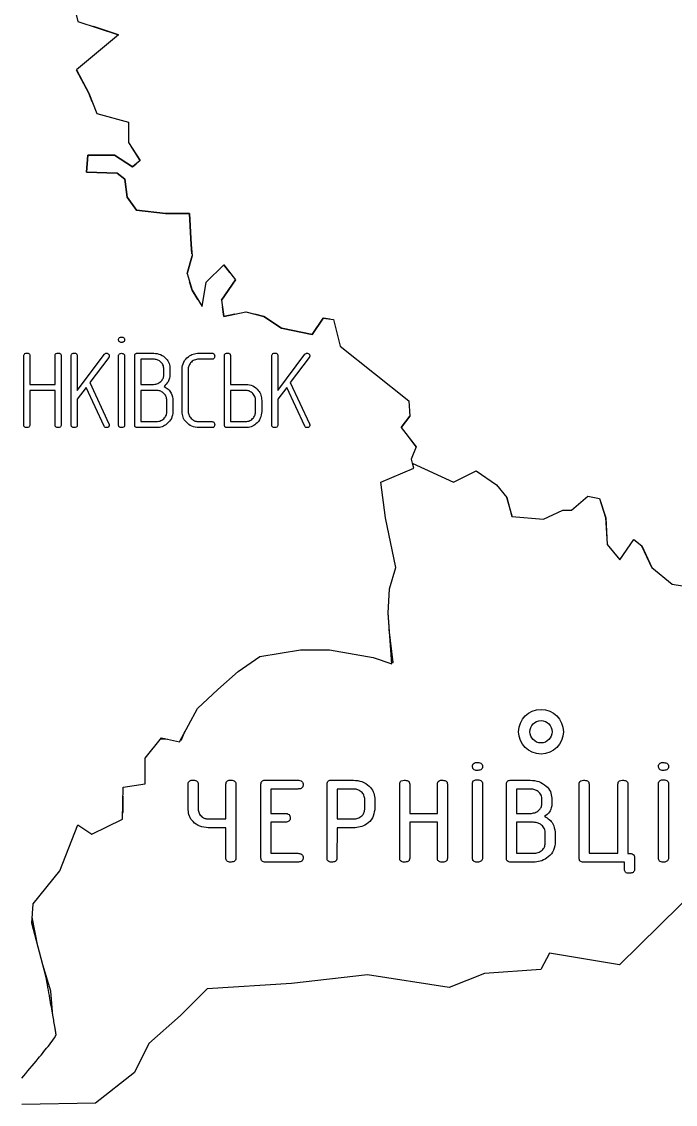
# Model space of a CAD drawing. Header units: millimetres. Extents: x 13 to 580, y 5 to 382.
# Drawn here: x 98.6 to 142.4, y 170.1 to 242.8 of the extents above; entities that cross this region are included whole.
import ezdxf

# ---------------------------------------------------------------- set-up
doc = ezdxf.new("R2010")
doc.units = ezdxf.units.MM

msp = doc.modelspace()

# ---------------------------------------------------------------- linework, layer by layer
at = {"color": 7, "linetype": 'Continuous', "lineweight": 25}
for p, q in [((101.554, 246.092), (102.333, 242.781)), ((102.333, 242.781), (105.059, 241.907)), ((105.059, 241.907), (102.236, 239.538)), ((105.059, 241.907), (103.376, 242.447)), ((102.236, 239.538), (103.079, 237.98)), ((102.236, 239.537), (102.236, 239.537)), ((103.079, 237.98), (102.236, 239.537)), ((103.301, 237.396), (103.079, 237.98)), ((103.079, 237.98), (103.598, 236.617)), ((103.598, 236.617), (105.74, 236.033)), ((105.74, 236.033), (105.74, 234.67)), ((105.74, 234.67), (106.519, 233.471)), ((106.519, 233.471), (105.859, 234.487)), ((102.917, 232.691), (103.014, 233.827)), ((103.014, 233.827), (102.918, 232.691)), ((103.014, 233.827), (104.798, 233.827)), ((104.798, 233.827), (103.014, 233.827)), ((104.798, 233.827), (105.999, 233.048)), ((105.999, 233.048), (104.798, 233.827)), ((106.519, 233.471), (105.999, 233.048)), ((105.999, 233.048), (106.251, 233.253)), ((104.961, 232.626), (102.917, 232.691)), ((102.918, 232.691), (104.961, 232.626)), ((105.481, 232.204), (104.961, 232.626)), ((104.961, 232.626), (105.481, 232.204)), ((105.642, 231.003), (105.481, 232.204)), ((105.481, 232.204), (105.643, 231.003)), ((106.259, 230.127), (105.642, 231.003)), ((105.643, 231.003), (106.259, 230.128)), ((106.259, 230.128), (108.206, 229.901)), ((108.206, 229.9), (106.259, 230.127)), ((108.206, 229.901), (109.829, 229.901)), ((109.828, 229.9), (108.206, 229.9)), ((109.926, 227.824), (109.828, 229.9)), ((109.829, 229.901), (109.926, 227.825)), ((109.926, 227.825), (109.99, 227.077)), ((109.979, 227.202), (109.926, 227.824)), ((109.665, 225.877), (109.99, 227.078)), ((109.99, 227.077), (109.665, 225.877)), ((112.131, 226.462), (110.931, 225.294)), ((110.931, 225.294), (112.131, 226.462)), ((112.521, 225.959), (112.131, 226.462)), ((112.131, 226.462), (112.91, 225.455)), ((109.665, 225.877), (109.665, 225.877)), ((109.665, 225.877), (109.99, 224.774)), ((109.99, 224.773), (109.828, 225.325)), ((110.671, 223.67), (110.931, 225.294)), ((111.97, 224.093), (112.91, 225.455)), ((112.91, 225.455), (111.97, 224.093)), ((109.99, 224.774), (110.671, 223.67)), ((110.379, 224.143), (109.99, 224.773)), ((111.97, 224.093), (111.97, 224.093)), ((111.97, 224.093), (112.131, 222.99)), ((112.131, 222.99), (112.034, 223.652)), ((112.131, 222.99), (113.592, 223.313)), ((112.861, 223.152), (112.131, 222.99)), ((113.592, 223.313), (114.793, 222.99)), ((114.793, 222.99), (114.192, 223.152)), ((115.993, 222.211), (114.793, 222.99)), ((114.793, 222.99), (115.993, 222.211)), ((118.784, 222.892), (118.037, 221.789)), ((118.037, 221.79), (118.784, 222.892)), ((119.237, 222.827), (118.784, 222.892)), ((118.784, 222.892), (119.464, 222.794)), ((119.464, 222.794), (119.919, 221.009)), ((118.037, 221.789), (115.993, 222.211)), ((115.993, 222.211), (118.037, 221.79)), ((119.919, 221.009), (124.526, 217.344)), ((98.713, 215.719), (98.713, 220.362)), ((99.119, 220.366), (99.119, 218.446)), ((100.808, 218.446), (100.808, 220.366)), ((101.213, 220.362), (101.213, 215.719)), ((101.889, 215.719), (101.889, 220.362)), ((102.295, 218.043), (104.116, 220.466)), ((102.295, 220.362), (102.295, 218.043)), ((104.401, 220.251), (103.132, 218.563)), ((105.065, 215.719), (105.065, 220.351)), ((105.47, 220.351), (105.47, 215.719)), ((106.146, 215.719), (106.146, 220.362)), ((106.327, 220.541), (107.419, 220.541)), ((107.415, 220.135), (106.551, 220.135)), ((106.551, 220.135), (106.551, 218.446)), ((110.443, 220.541), (111.331, 220.541)), ((111.331, 220.135), (110.443, 220.135)), ((112.159, 215.719), (112.159, 220.362)), ((112.565, 220.366), (112.565, 218.446)), ((115.335, 215.719), (115.335, 220.362)), ((115.74, 218.043), (117.562, 220.466)), ((115.74, 220.362), (115.74, 218.043)), ((117.847, 220.251), (116.578, 218.563)), ((108.105, 219.124), (108.105, 219.461)), ((108.511, 219.486), (108.511, 219.134)), ((109.322, 216.612), (109.322, 219.469)), ((109.727, 219.437), (109.727, 216.644)), ((99.119, 218.446), (100.808, 218.446)), ((99.119, 218.041), (99.119, 215.719)), ((100.808, 218.041), (99.119, 218.041)), ((100.808, 215.719), (100.808, 218.041)), ((102.89, 218.242), (102.295, 217.446)), ((104.098, 215.644), (102.89, 218.242)), ((103.132, 218.563), (104.419, 215.794)), ((106.551, 218.446), (107.415, 218.446)), ((106.551, 218.041), (106.551, 215.946)), ((107.603, 218.041), (106.551, 218.041)), ((112.565, 218.446), (113.61, 218.446)), ((113.576, 218.041), (112.565, 218.041)), ((112.565, 218.041), (112.565, 215.946)), ((116.336, 218.242), (115.74, 217.446)), ((117.544, 215.644), (116.336, 218.242)), ((116.578, 218.563), (117.865, 215.794)), ((102.295, 217.446), (102.295, 215.719)), ((108.308, 216.645), (108.308, 217.345)), ((108.713, 217.349), (108.713, 216.626)), ((114.254, 216.645), (114.254, 217.345)), ((114.659, 217.359), (114.659, 216.631)), ((115.74, 217.446), (115.74, 215.719)), ((124.526, 217.344), (124.591, 216.305)), ((106.551, 215.946), (107.603, 215.946)), ((110.443, 215.946), (111.331, 215.946)), ((112.565, 215.946), (113.576, 215.946)), ((124.007, 215.559), (124.591, 216.305)), ((124.591, 216.305), (124.007, 215.559)), ((107.611, 215.541), (106.329, 215.541)), ((111.331, 215.541), (110.443, 215.541)), ((113.586, 215.541), (112.338, 215.541)), ((124.008, 215.559), (124.007, 215.559)), ((124.007, 215.559), (125.013, 214.262)), ((125.013, 214.261), (124.469, 214.963)), ((125.013, 214.262), (124.689, 213.418)), ((124.689, 213.417), (124.689, 213.418)), ((124.689, 213.418), (124.753, 213.159)), ((124.691, 213.412), (124.689, 213.417)), ((124.753, 213.159), (127.511, 211.893)), ((124.851, 212.834), (124.762, 213.155)), ((122.645, 211.893), (124.851, 212.834)), ((127.511, 211.893), (129.037, 212.639)), ((129.037, 212.639), (130.4, 211.699)), ((122.969, 209.491), (122.645, 211.893)), ((130.4, 211.699), (131.082, 210.855)), ((131.07, 210.87), (131.423, 209.615)), ((131.082, 210.855), (131.438, 209.588)), ((135.428, 210.012), (136.531, 210.952)), ((136.531, 210.952), (137.311, 210.79)), ((137.303, 210.792), (137.717, 209.517)), ((137.311, 210.79), (137.732, 209.492)), ((133.547, 209.394), (134.845, 210.012)), ((134.845, 210.012), (135.428, 210.012)), ((123.651, 206.149), (122.969, 209.491)), ((131.423, 209.615), (131.431, 209.614)), ((131.438, 209.588), (133.547, 209.394)), ((137.717, 209.517), (137.814, 207.732)), ((137.732, 209.492), (137.829, 207.707)), ((138.673, 206.669), (139.614, 208.032)), ((139.614, 208.032), (140.134, 207.61)), ((137.814, 207.732), (137.829, 207.714)), ((137.829, 207.707), (138.673, 206.669)), ((140.128, 207.615), (140.798, 206.174)), ((140.134, 207.61), (140.814, 206.149)), ((123.229, 204.722), (123.651, 206.149)), ((140.798, 206.174), (140.805, 206.169)), ((140.814, 206.149), (142.177, 205.046)), ((142.177, 205.046), (143.703, 204.787)), ((123.131, 203.1), (123.229, 204.722)), ((123.391, 199.691), (123.131, 203.1)), ((123.2, 202.2), (123.134, 203.141)), ((123.471, 199.786), (123.215, 201.998)), ((114.533, 200.179), (117.259, 200.633)), ((117.259, 200.633), (119.205, 200.633)), ((119.205, 200.633), (122.125, 200.114)), ((113.073, 199.174), (114.533, 200.179)), ((122.125, 200.114), (123.391, 199.691)), ((123.381, 199.82), (123.471, 199.786)), ((111.71, 197.973), (113.073, 199.174)), ((110.347, 196.708), (111.71, 197.973)), ((109.147, 194.469), (110.347, 196.708)), ((106.843, 193.367), (107.946, 194.728)), ((107.946, 194.728), (109.147, 194.469)), ((109.291, 194.597), (109.509, 195.145)), ((107.892, 194.661), (108.357, 194.639)), ((109.217, 194.6), (109.291, 194.597)), ((106.843, 191.646), (106.843, 193.367)), ((114.907, 191.891), (117.074, 191.89)), ((119.326, 191.89), (120.81, 191.89)), ((131.356, 191.888), (132.661, 191.888)), ((105.318, 189.278), (105.383, 191.419)), ((105.383, 191.419), (106.843, 191.646)), ((109.734, 189.91), (109.734, 191.627)), ((110.403, 191.631), (110.402, 189.957)), ((112.26, 189.29), (112.261, 191.631)), ((112.93, 191.625), (112.929, 186.657)), ((114.609, 186.657), (114.609, 191.625)), ((117.074, 191.296), (115.278, 191.296)), ((115.278, 191.296), (115.278, 189.661)), ((119.038, 186.656), (119.039, 191.624)), ((120.805, 191.295), (119.708, 191.295)), ((119.708, 191.295), (119.708, 189.288)), ((123.914, 186.655), (123.915, 191.623)), ((124.584, 191.629), (124.583, 189.659)), ((126.442, 189.659), (126.442, 191.629)), ((127.111, 191.623), (127.11, 186.655)), ((128.79, 186.656), (128.791, 191.656)), ((129.459, 191.656), (129.459, 186.655)), ((131.064, 186.654), (131.065, 191.622)), ((131.734, 191.293), (131.733, 189.658)), ((132.658, 191.293), (131.734, 191.293)), ((135.94, 186.652), (135.941, 191.623)), ((136.609, 191.625), (136.609, 186.982)), ((138.541, 186.982), (138.542, 191.624)), ((139.211, 191.624), (139.21, 186.981)), ((141.261, 186.654), (141.262, 191.654)), ((141.931, 191.654), (141.93, 186.654)), ((105.364, 189.73), (105.364, 190.812)), ((121.566, 189.928), (121.566, 190.652)), ((122.235, 190.674), (122.235, 189.906)), ((133.443, 190.299), (133.443, 190.656)), ((134.112, 190.688), (134.112, 190.314)), ((105.331, 189.707), (105.364, 189.73)), ((115.278, 189.661), (116.209, 189.661)), ((124.583, 189.659), (126.442, 189.659)), ((131.733, 189.658), (132.658, 189.658)), ((101.132, 185.805), (102.333, 188.888)), ((102.333, 188.888), (103.274, 188.271)), ((103.274, 188.271), (105.318, 189.278)), ((111.084, 189.29), (112.26, 189.29)), ((116.209, 189.066), (115.278, 189.066)), ((115.278, 189.066), (115.278, 186.985)), ((119.708, 189.288), (120.805, 189.288)), ((126.441, 189.064), (124.583, 189.065)), ((124.583, 189.065), (124.583, 186.655)), ((126.441, 186.655), (126.441, 189.064)), ((132.875, 189.063), (131.733, 189.064)), ((131.733, 189.064), (131.733, 186.983)), ((112.26, 188.695), (111.069, 188.695)), ((112.26, 186.657), (112.26, 188.695)), ((119.708, 188.694), (119.707, 186.656)), ((120.82, 188.694), (119.708, 188.694)), ((133.666, 187.652), (133.666, 188.397)), ((134.335, 188.404), (134.335, 187.627)), ((115.278, 186.985), (117.073, 186.985)), ((131.733, 186.983), (132.875, 186.982)), ((136.609, 186.982), (138.541, 186.982)), ((139.21, 186.981), (139.282, 186.981)), ((139.656, 186.708), (139.656, 185.916)), ((117.073, 186.39), (114.906, 186.391)), ((132.877, 186.388), (131.356, 186.388)), ((138.987, 186.387), (136.231, 186.387)), ((138.987, 185.905), (138.987, 186.387)), ((99.348, 183.6), (101.132, 185.805)), ((144.463, 185.246), (138.653, 179.503)), ((99.251, 182.303), (99.348, 183.6)), ((99.656, 180.762), (99.28, 182.69)), ((100.191, 178.732), (99.251, 182.303)), ((133.949, 180.282), (133.365, 179.18)), ((138.653, 179.503), (133.949, 180.282)), ((100.528, 177.727), (99.989, 179.498)), ((121.748, 178.825), (116.654, 178.243)), ((127.232, 177.98), (121.748, 178.825)), ((129.601, 178.922), (127.232, 177.98)), ((133.365, 179.18), (129.601, 178.922)), ((116.654, 178.243), (111.01, 177.886)), ((100.664, 176.087), (100.528, 177.727)), ((111.01, 177.886), (109.223, 176.102)), ((109.223, 176.102), (107.082, 174.219)), ((107.082, 174.219), (106.14, 172.274)), ((106.14, 172.274), (103.512, 170.23)), ((103.512, 170.23), (98.568, 170.141))]:
    msp.add_line(p, q, dxfattribs=at)
for radius in [1.5, 0.75]:
    msp.add_circle((133.383, 195.141), radius, dxfattribs=at)
for points, knots in [([(105.065, 221.443), (105.067, 221.472), (105.071, 221.531), (105.145, 221.614), (105.221, 221.619), (105.267, 221.622)], [0, 0, 0, 0, 0.281274, 0.559867, 1, 1, 1, 1]), ([(105.267, 221.622), (105.296, 221.62), (105.354, 221.617), (105.429, 221.579), (105.466, 221.511), (105.469, 221.466), (105.47, 221.443)], [0, 0, 0, 0, 0.280927, 0.559538, 0.779352, 1, 1, 1, 1]), ([(105.267, 221.262), (105.238, 221.263), (105.18, 221.266), (105.105, 221.306), (105.069, 221.375), (105.066, 221.42), (105.065, 221.443)], [0, 0, 0, 0, 0.281025, 0.559524, 0.779253, 1, 1, 1, 1]), ([(105.47, 221.443), (105.468, 221.414), (105.464, 221.355), (105.408, 221.289), (105.336, 221.265), (105.29, 221.263), (105.267, 221.262)], [0, 0, 0, 0, 0.280399, 0.55822, 0.77882, 1, 1, 1, 1]), ([(98.713, 220.362), (98.715, 220.391), (98.719, 220.449), (98.793, 220.533), (98.87, 220.538), (98.916, 220.541)], [0, 0, 0, 0, 0.281274, 0.559867, 1, 1, 1, 1]), ([(98.916, 220.541), (98.945, 220.539), (99.002, 220.537), (99.077, 220.5), (99.115, 220.434), (99.117, 220.389), (99.119, 220.366)], [0, 0, 0, 0, 0.281143, 0.56, 0.779519, 1, 1, 1, 1]), ([(100.808, 220.366), (100.81, 220.395), (100.814, 220.453), (100.889, 220.534), (100.965, 220.538), (101.011, 220.541)], [0, 0, 0, 0, 0.281267, 0.559814, 1, 1, 1, 1]), ([(101.011, 220.541), (101.04, 220.539), (101.097, 220.536), (101.173, 220.498), (101.21, 220.43), (101.212, 220.385), (101.213, 220.362)], [0, 0, 0, 0, 0.280927, 0.559538, 0.779352, 1, 1, 1, 1]), ([(101.889, 220.362), (101.891, 220.391), (101.895, 220.449), (101.969, 220.533), (102.045, 220.538), (102.092, 220.541)], [0, 0, 0, 0, 0.281274, 0.559867, 1, 1, 1, 1]), ([(102.092, 220.541), (102.121, 220.539), (102.178, 220.536), (102.254, 220.498), (102.291, 220.43), (102.293, 220.385), (102.295, 220.362)], [0, 0, 0, 0, 0.2809265, 0.5595381, 0.7793524, 1, 1, 1, 1]), ([(104.116, 220.466), (104.137, 220.489), (104.174, 220.532), (104.23, 220.538), (104.254, 220.541)], [0, 0, 0, 0, 0.560137, 1, 1, 1, 1]), ([(104.254, 220.541), (104.281, 220.537), (104.335, 220.53), (104.392, 220.479), (104.433, 220.422), (104.438, 220.38), (104.44, 220.359)], [0, 0, 0, 0, 0.278778, 0.560794, 0.779423, 1, 1, 1, 1]), ([(104.44, 220.359), (104.437, 220.337), (104.433, 220.298), (104.411, 220.266), (104.401, 220.251)], [0, 0, 0, 0, 0.557781, 1, 1, 1, 1]), ([(105.065, 220.351), (105.067, 220.38), (105.071, 220.438), (105.145, 220.521), (105.221, 220.526), (105.267, 220.529)], [0, 0, 0, 0, 0.281274, 0.559867, 1, 1, 1, 1]), ([(105.267, 220.529), (105.296, 220.527), (105.354, 220.524), (105.429, 220.487), (105.466, 220.419), (105.469, 220.373), (105.47, 220.351)], [0, 0, 0, 0, 0.280927, 0.559538, 0.779352, 1, 1, 1, 1]), ([(106.146, 220.362), (106.147, 220.39), (106.151, 220.444), (106.196, 220.511), (106.264, 220.536), (106.306, 220.539), (106.327, 220.541)], [0, 0, 0, 0, 0.280345, 0.558699, 0.779292, 1, 1, 1, 1]), ([(108.105, 219.461), (108.093, 219.561), (108.067, 219.762), (107.876, 219.979), (107.652, 220.115), (107.494, 220.128), (107.415, 220.135)], [0, 0, 0, 0, 0.279288, 0.559264, 0.779589, 1, 1, 1, 1]), ([(107.419, 220.541), (107.577, 220.523), (107.894, 220.488), (108.249, 220.204), (108.476, 219.859), (108.499, 219.61), (108.511, 219.486)], [0, 0, 0, 0, 0.2797012, 0.559509, 0.7797239, 1, 1, 1, 1]), ([(109.322, 219.469), (109.342, 219.631), (109.384, 219.954), (109.703, 220.293), (110.063, 220.507), (110.316, 220.529), (110.443, 220.541)], [0, 0, 0, 0, 0.279241, 0.559022, 0.779493, 1, 1, 1, 1]), ([(110.443, 220.135), (110.338, 220.124), (110.13, 220.1), (109.898, 219.911), (109.749, 219.683), (109.734, 219.519), (109.727, 219.437)], [0, 0, 0, 0, 0.279624, 0.559487, 0.779807, 1, 1, 1, 1]), ([(111.331, 220.541), (111.36, 220.539), (111.418, 220.535), (111.501, 220.461), (111.506, 220.385), (111.509, 220.338)], [0, 0, 0, 0, 0.281274, 0.559867, 1, 1, 1, 1]), ([(111.509, 220.338), (111.507, 220.309), (111.504, 220.252), (111.467, 220.176), (111.399, 220.139), (111.353, 220.137), (111.331, 220.135)], [0, 0, 0, 0, 0.2809265, 0.5595381, 0.7793524, 1, 1, 1, 1]), ([(112.159, 220.362), (112.161, 220.391), (112.165, 220.449), (112.239, 220.533), (112.315, 220.538), (112.362, 220.541)], [0, 0, 0, 0, 0.281274, 0.559867, 1, 1, 1, 1]), ([(112.362, 220.541), (112.391, 220.539), (112.448, 220.537), (112.523, 220.5), (112.561, 220.434), (112.563, 220.389), (112.565, 220.366)], [0, 0, 0, 0, 0.2811428, 0.5600003, 0.7795186, 1, 1, 1, 1]), ([(115.335, 220.362), (115.337, 220.391), (115.341, 220.449), (115.415, 220.533), (115.491, 220.538), (115.538, 220.541)], [0, 0, 0, 0, 0.281274, 0.559867, 1, 1, 1, 1]), ([(115.538, 220.541), (115.567, 220.539), (115.624, 220.536), (115.7, 220.498), (115.737, 220.43), (115.739, 220.385), (115.74, 220.362)], [0, 0, 0, 0, 0.2809265, 0.5595381, 0.7793524, 1, 1, 1, 1]), ([(117.562, 220.466), (117.583, 220.489), (117.62, 220.532), (117.675, 220.538), (117.7, 220.541)], [0, 0, 0, 0, 0.560137, 1, 1, 1, 1]), ([(117.7, 220.541), (117.727, 220.537), (117.781, 220.53), (117.838, 220.479), (117.879, 220.422), (117.884, 220.38), (117.886, 220.359)], [0, 0, 0, 0, 0.278778, 0.560794, 0.779423, 1, 1, 1, 1]), ([(117.886, 220.359), (117.883, 220.337), (117.879, 220.298), (117.857, 220.266), (117.847, 220.251)], [0, 0, 0, 0, 0.557781, 1, 1, 1, 1]), ([(107.415, 218.446), (107.516, 218.458), (107.717, 218.482), (107.939, 218.666), (108.084, 218.886), (108.098, 219.045), (108.105, 219.124)], [0, 0, 0, 0, 0.2795993, 0.5592705, 0.7796631, 1, 1, 1, 1]), ([(108.511, 219.134), (108.489, 218.955), (108.449, 218.633), (108.218, 218.41), (108.116, 218.312)], [0, 0, 0, 0, 0.558781, 1, 1, 1, 1]), ([(108.308, 217.345), (108.296, 217.448), (108.271, 217.655), (108.077, 217.881), (107.846, 218.02), (107.684, 218.034), (107.603, 218.041)], [0, 0, 0, 0, 0.279525, 0.559202, 0.779568, 1, 1, 1, 1]), ([(108.116, 218.312), (108.211, 218.253), (108.401, 218.136), (108.646, 217.809), (108.688, 217.523), (108.713, 217.349)], [0, 0, 0, 0, 0.280772, 0.561579, 1, 1, 1, 1]), ([(114.254, 217.345), (114.243, 217.446), (114.22, 217.649), (114.036, 217.874), (113.815, 218.02), (113.656, 218.034), (113.576, 218.041)], [0, 0, 0, 0, 0.279655, 0.559458, 0.779713, 1, 1, 1, 1]), ([(113.61, 218.446), (113.768, 218.426), (114.083, 218.387), (114.422, 218.084), (114.629, 217.73), (114.649, 217.483), (114.659, 217.359)], [0, 0, 0, 0, 0.279336, 0.559122, 0.779479, 1, 1, 1, 1]), ([(107.603, 215.946), (107.706, 215.958), (107.913, 215.983), (108.143, 216.172), (108.286, 216.401), (108.301, 216.564), (108.308, 216.645)], [0, 0, 0, 0, 0.279604, 0.559363, 0.77968, 1, 1, 1, 1]), ([(108.713, 216.626), (108.691, 216.466), (108.646, 216.146), (108.339, 215.804), (107.989, 215.577), (107.737, 215.553), (107.611, 215.541)], [0, 0, 0, 0, 0.279147, 0.559266, 0.779693, 1, 1, 1, 1]), ([(110.443, 215.541), (110.282, 215.56), (109.96, 215.599), (109.596, 215.883), (109.358, 216.232), (109.334, 216.485), (109.322, 216.612)], [0, 0, 0, 0, 0.279656, 0.559709, 0.779851, 1, 1, 1, 1]), ([(109.727, 216.644), (109.74, 216.54), (109.766, 216.331), (109.964, 216.106), (110.197, 215.966), (110.361, 215.953), (110.443, 215.946)], [0, 0, 0, 0, 0.279363, 0.558998, 0.779473, 1, 1, 1, 1]), ([(113.576, 215.946), (113.678, 215.959), (113.881, 215.985), (114.1, 216.179), (114.234, 216.406), (114.247, 216.565), (114.254, 216.645)], [0, 0, 0, 0, 0.279363, 0.559133, 0.779484, 1, 1, 1, 1]), ([(114.659, 216.631), (114.641, 216.471), (114.606, 216.152), (114.315, 215.796), (113.962, 215.574), (113.711, 215.552), (113.586, 215.541)], [0, 0, 0, 0, 0.2796442, 0.5594364, 0.7796602, 1, 1, 1, 1]), ([(104.419, 215.794), (104.424, 215.779), (104.434, 215.752), (104.435, 215.724), (104.436, 215.712)], [0, 0, 0, 0, 0.5593594, 1, 1, 1, 1]), ([(111.331, 215.946), (111.36, 215.944), (111.418, 215.94), (111.501, 215.866), (111.506, 215.79), (111.509, 215.743)], [0, 0, 0, 0, 0.281274, 0.559867, 1, 1, 1, 1]), ([(117.865, 215.794), (117.87, 215.779), (117.88, 215.752), (117.881, 215.724), (117.882, 215.712)], [0, 0, 0, 0, 0.559359, 1, 1, 1, 1]), ([(98.916, 215.541), (98.887, 215.542), (98.83, 215.545), (98.754, 215.583), (98.717, 215.651), (98.715, 215.696), (98.713, 215.719)], [0, 0, 0, 0, 0.280927, 0.559538, 0.779352, 1, 1, 1, 1]), ([(99.119, 215.719), (99.117, 215.69), (99.113, 215.632), (99.039, 215.549), (98.963, 215.544), (98.916, 215.541)], [0, 0, 0, 0, 0.281274, 0.559867, 1, 1, 1, 1]), ([(101.011, 215.541), (100.982, 215.542), (100.925, 215.545), (100.849, 215.583), (100.812, 215.651), (100.809, 215.696), (100.808, 215.719)], [0, 0, 0, 0, 0.2809265, 0.5595381, 0.7793524, 1, 1, 1, 1]), ([(101.213, 215.719), (101.211, 215.69), (101.208, 215.632), (101.134, 215.549), (101.057, 215.544), (101.011, 215.541)], [0, 0, 0, 0, 0.281274, 0.559867, 1, 1, 1, 1]), ([(102.092, 215.541), (102.063, 215.542), (102.006, 215.545), (101.93, 215.583), (101.893, 215.651), (101.89, 215.696), (101.889, 215.719)], [0, 0, 0, 0, 0.280927, 0.559538, 0.779352, 1, 1, 1, 1]), ([(102.295, 215.719), (102.293, 215.69), (102.289, 215.632), (102.215, 215.549), (102.138, 215.544), (102.092, 215.541)], [0, 0, 0, 0, 0.281274, 0.559867, 1, 1, 1, 1]), ([(104.251, 215.541), (104.232, 215.542), (104.196, 215.545), (104.137, 215.579), (104.113, 215.619), (104.098, 215.644)], [0, 0, 0, 0, 0.280296, 0.561505, 1, 1, 1, 1]), ([(104.436, 215.712), (104.434, 215.685), (104.431, 215.63), (104.38, 215.568), (104.314, 215.543), (104.272, 215.542), (104.251, 215.541)], [0, 0, 0, 0, 0.280045, 0.559154, 0.77887, 1, 1, 1, 1]), ([(105.267, 215.541), (105.239, 215.542), (105.181, 215.545), (105.106, 215.583), (105.069, 215.651), (105.066, 215.696), (105.065, 215.719)], [0, 0, 0, 0, 0.2809265, 0.5595381, 0.7793524, 1, 1, 1, 1]), ([(105.47, 215.719), (105.468, 215.69), (105.464, 215.632), (105.39, 215.549), (105.314, 215.544), (105.267, 215.541)], [0, 0, 0, 0, 0.281274, 0.559867, 1, 1, 1, 1]), ([(106.329, 215.541), (106.301, 215.542), (106.247, 215.546), (106.178, 215.588), (106.15, 215.655), (106.147, 215.698), (106.146, 215.719)], [0, 0, 0, 0, 0.280374, 0.558833, 0.779233, 1, 1, 1, 1]), ([(111.509, 215.743), (111.507, 215.715), (111.504, 215.657), (111.467, 215.582), (111.399, 215.545), (111.353, 215.542), (111.331, 215.541)], [0, 0, 0, 0, 0.280927, 0.559538, 0.779352, 1, 1, 1, 1]), ([(112.338, 215.541), (112.311, 215.542), (112.257, 215.546), (112.19, 215.589), (112.164, 215.656), (112.161, 215.698), (112.159, 215.719)], [0, 0, 0, 0, 0.280382, 0.558656, 0.779301, 1, 1, 1, 1]), ([(115.538, 215.541), (115.509, 215.542), (115.452, 215.545), (115.376, 215.583), (115.339, 215.651), (115.336, 215.696), (115.335, 215.719)], [0, 0, 0, 0, 0.280927, 0.559538, 0.779352, 1, 1, 1, 1]), ([(115.74, 215.719), (115.739, 215.69), (115.735, 215.632), (115.661, 215.549), (115.584, 215.544), (115.538, 215.541)], [0, 0, 0, 0, 0.281274, 0.559867, 1, 1, 1, 1]), ([(117.697, 215.541), (117.678, 215.542), (117.642, 215.545), (117.583, 215.579), (117.559, 215.619), (117.544, 215.644)], [0, 0, 0, 0, 0.280296, 0.561505, 1, 1, 1, 1]), ([(117.882, 215.712), (117.88, 215.685), (117.877, 215.63), (117.826, 215.568), (117.76, 215.543), (117.718, 215.542), (117.697, 215.541)], [0, 0, 0, 0, 0.280045, 0.559154, 0.77887, 1, 1, 1, 1]), ([(128.791, 192.812), (128.794, 192.855), (128.799, 192.94), (128.906, 193.066), (129.019, 193.073), (129.088, 193.078)], [0, 0, 0, 0, 0.281541, 0.560316, 1, 1, 1, 1]), ([(129.088, 192.541), (129.045, 192.543), (128.959, 192.548), (128.848, 192.608), (128.796, 192.71), (128.793, 192.778), (128.791, 192.812)], [0, 0, 0, 0, 0.2808816, 0.5593287, 0.7792514, 1, 1, 1, 1]), ([(129.088, 193.078), (129.177, 193.073), (129.288, 193.067), (129.395, 192.992), (129.449, 192.921), (129.455, 192.855), (129.46, 192.812)], [0, 0, 0, 0, 0.498863, 0.624687, 0.750258, 1, 1, 1, 1]), ([(129.46, 192.812), (129.455, 192.767), (129.449, 192.701), (129.396, 192.629), (129.29, 192.552), (129.178, 192.546), (129.088, 192.541)], [0, 0, 0, 0, 0.249779, 0.375464, 0.501138, 1, 1, 1, 1]), ([(141.262, 192.81), (141.265, 192.853), (141.271, 192.939), (141.378, 193.064), (141.491, 193.071), (141.56, 193.076)], [0, 0, 0, 0, 0.281541, 0.560316, 1, 1, 1, 1]), ([(141.56, 192.539), (141.517, 192.541), (141.431, 192.546), (141.32, 192.606), (141.268, 192.708), (141.264, 192.776), (141.262, 192.81)], [0, 0, 0, 0, 0.2808816, 0.5593287, 0.7792514, 1, 1, 1, 1]), ([(141.56, 193.076), (141.649, 193.071), (141.76, 193.065), (141.867, 192.99), (141.92, 192.919), (141.927, 192.853), (141.931, 192.81)], [0, 0, 0, 0, 0.498863, 0.624687, 0.750258, 1, 1, 1, 1]), ([(141.931, 192.81), (141.927, 192.766), (141.921, 192.699), (141.868, 192.627), (141.761, 192.55), (141.649, 192.544), (141.56, 192.539)], [0, 0, 0, 0, 0.249779, 0.375464, 0.501138, 1, 1, 1, 1]), ([(109.734, 191.627), (109.737, 191.67), (109.742, 191.755), (109.85, 191.879), (109.962, 191.887), (110.031, 191.891)], [0, 0, 0, 0, 0.281484, 0.560391, 1, 1, 1, 1]), ([(110.031, 191.891), (110.119, 191.887), (110.23, 191.882), (110.337, 191.809), (110.391, 191.74), (110.398, 191.675), (110.403, 191.631)], [0, 0, 0, 0, 0.49893, 0.62494, 0.750394, 1, 1, 1, 1]), ([(112.261, 191.631), (112.264, 191.674), (112.27, 191.759), (112.354, 191.853), (112.459, 191.887), (112.525, 191.89), (112.558, 191.891)], [0, 0, 0, 0, 0.280279, 0.558158, 0.778952, 1, 1, 1, 1]), ([(112.558, 191.891), (112.647, 191.886), (112.758, 191.881), (112.866, 191.805), (112.919, 191.735), (112.925, 191.669), (112.93, 191.625)], [0, 0, 0, 0, 0.498863, 0.624687, 0.750258, 1, 1, 1, 1]), ([(114.609, 191.625), (114.612, 191.668), (114.618, 191.753), (114.725, 191.879), (114.838, 191.886), (114.907, 191.891)], [0, 0, 0, 0, 0.2815406, 0.5603162, 1, 1, 1, 1]), ([(117.074, 191.89), (117.124, 191.888), (117.224, 191.884), (117.358, 191.826), (117.43, 191.711), (117.436, 191.632), (117.438, 191.593)], [0, 0, 0, 0, 0.280965, 0.560202, 0.779619, 1, 1, 1, 1]), ([(119.039, 191.624), (119.042, 191.666), (119.047, 191.751), (119.124, 191.848), (119.228, 191.885), (119.293, 191.888), (119.326, 191.89)], [0, 0, 0, 0, 0.280463, 0.558585, 0.778836, 1, 1, 1, 1]), ([(120.81, 191.89), (121.005, 191.873), (121.395, 191.839), (121.854, 191.53), (122.177, 191.132), (122.216, 190.826), (122.235, 190.674)], [0, 0, 0, 0, 0.280278, 0.560147, 0.780349, 1, 1, 1, 1]), ([(123.915, 191.623), (123.918, 191.666), (123.923, 191.752), (124.03, 191.877), (124.143, 191.885), (124.212, 191.889)], [0, 0, 0, 0, 0.281541, 0.560316, 1, 1, 1, 1]), ([(124.212, 191.889), (124.3, 191.885), (124.411, 191.88), (124.518, 191.807), (124.572, 191.738), (124.579, 191.673), (124.584, 191.629)], [0, 0, 0, 0, 0.49893, 0.62494, 0.750394, 1, 1, 1, 1]), ([(126.442, 191.629), (126.445, 191.671), (126.451, 191.757), (126.535, 191.851), (126.64, 191.885), (126.706, 191.887), (126.739, 191.889)], [0, 0, 0, 0, 0.280279, 0.558158, 0.778952, 1, 1, 1, 1]), ([(126.739, 191.889), (126.828, 191.884), (126.939, 191.879), (127.047, 191.803), (127.1, 191.732), (127.106, 191.667), (127.111, 191.623)], [0, 0, 0, 0, 0.498863, 0.624687, 0.750258, 1, 1, 1, 1]), ([(128.791, 191.656), (128.793, 191.699), (128.799, 191.785), (128.905, 191.911), (129.019, 191.919), (129.088, 191.923)], [0, 0, 0, 0, 0.281448, 0.560417, 1, 1, 1, 1]), ([(129.088, 191.923), (129.177, 191.919), (129.289, 191.914), (129.395, 191.837), (129.449, 191.766), (129.455, 191.7), (129.459, 191.656)], [0, 0, 0, 0, 0.498897, 0.624506, 0.750276, 1, 1, 1, 1]), ([(131.065, 191.622), (131.068, 191.665), (131.073, 191.75), (131.153, 191.847), (131.257, 191.884), (131.323, 191.887), (131.356, 191.888)], [0, 0, 0, 0, 0.280606, 0.558146, 0.778584, 1, 1, 1, 1]), ([(132.661, 191.888), (132.856, 191.872), (133.248, 191.839), (133.714, 191.54), (134.05, 191.149), (134.091, 190.841), (134.112, 190.688)], [0, 0, 0, 0, 0.280342, 0.560224, 0.780442, 1, 1, 1, 1]), ([(135.941, 191.623), (135.943, 191.666), (135.949, 191.751), (136.057, 191.875), (136.169, 191.883), (136.238, 191.887)], [0, 0, 0, 0, 0.281484, 0.560391, 1, 1, 1, 1]), ([(136.238, 191.887), (136.326, 191.883), (136.437, 191.877), (136.544, 191.804), (136.598, 191.734), (136.605, 191.668), (136.609, 191.625)], [0, 0, 0, 0, 0.499126, 0.624719, 0.750407, 1, 1, 1, 1]), ([(138.542, 191.624), (138.545, 191.667), (138.55, 191.753), (138.659, 191.875), (138.771, 191.882), (138.839, 191.887)], [0, 0, 0, 0, 0.281462, 0.560027, 1, 1, 1, 1]), ([(138.839, 191.887), (138.928, 191.882), (139.038, 191.877), (139.146, 191.803), (139.2, 191.734), (139.206, 191.668), (139.211, 191.624)], [0, 0, 0, 0, 0.499126, 0.624719, 0.750407, 1, 1, 1, 1]), ([(141.262, 191.654), (141.265, 191.697), (141.27, 191.783), (141.377, 191.91), (141.49, 191.917), (141.559, 191.921)], [0, 0, 0, 0, 0.281448, 0.560417, 1, 1, 1, 1]), ([(141.559, 191.921), (141.649, 191.917), (141.761, 191.912), (141.867, 191.835), (141.921, 191.764), (141.927, 191.698), (141.931, 191.654)], [0, 0, 0, 0, 0.498897, 0.624506, 0.750276, 1, 1, 1, 1]), ([(117.438, 191.593), (117.436, 191.559), (117.432, 191.492), (117.388, 191.399), (117.269, 191.307), (117.154, 191.3), (117.074, 191.296)], [0, 0, 0, 0, 0.187366, 0.374435, 0.561205, 1, 1, 1, 1]), ([(121.566, 190.652), (121.549, 190.755), (121.513, 190.961), (121.288, 191.16), (121.049, 191.279), (120.887, 191.29), (120.805, 191.295)], [0, 0, 0, 0, 0.278343, 0.558488, 0.779214, 1, 1, 1, 1]), ([(133.443, 190.656), (133.424, 190.76), (133.385, 190.969), (133.15, 191.164), (132.906, 191.279), (132.741, 191.288), (132.658, 191.293)], [0, 0, 0, 0, 0.278087, 0.558241, 0.779052, 1, 1, 1, 1]), ([(111.069, 188.695), (110.88, 188.714), (110.504, 188.751), (110.066, 189.064), (109.779, 189.466), (109.749, 189.762), (109.734, 189.91)], [0, 0, 0, 0, 0.28004, 0.559927, 0.780023, 1, 1, 1, 1]), ([(110.402, 189.957), (110.413, 189.856), (110.434, 189.656), (110.625, 189.439), (110.85, 189.312), (111.006, 189.297), (111.084, 189.29)], [0, 0, 0, 0, 0.279614, 0.559193, 0.779637, 1, 1, 1, 1]), ([(116.209, 189.661), (116.26, 189.658), (116.359, 189.654), (116.494, 189.596), (116.566, 189.482), (116.571, 189.403), (116.574, 189.363)], [0, 0, 0, 0, 0.2809652, 0.5602017, 0.779619, 1, 1, 1, 1]), ([(120.805, 189.288), (120.909, 189.298), (121.115, 189.316), (121.362, 189.475), (121.536, 189.684), (121.556, 189.847), (121.566, 189.928)], [0, 0, 0, 0, 0.280207, 0.560119, 0.780262, 1, 1, 1, 1]), ([(122.235, 189.906), (122.202, 189.714), (122.136, 189.328), (121.728, 188.941), (121.277, 188.723), (120.972, 188.704), (120.82, 188.694)], [0, 0, 0, 0, 0.27836, 0.558392, 0.779067, 1, 1, 1, 1]), ([(132.658, 189.658), (132.763, 189.667), (132.973, 189.685), (133.225, 189.843), (133.409, 190.051), (133.432, 190.217), (133.443, 190.299)], [0, 0, 0, 0, 0.280325, 0.560349, 0.780493, 1, 1, 1, 1]), ([(134.112, 190.314), (134.105, 190.217), (134.091, 190.023), (133.945, 189.698), (133.747, 189.542), (133.626, 189.447)], [0, 0, 0, 0, 0.280572, 0.560854, 1, 1, 1, 1]), ([(116.574, 189.363), (116.572, 189.33), (116.568, 189.263), (116.523, 189.169), (116.404, 189.078), (116.29, 189.071), (116.209, 189.066)], [0, 0, 0, 0, 0.187366, 0.374435, 0.561205, 1, 1, 1, 1]), ([(133.666, 188.397), (133.648, 188.504), (133.612, 188.719), (133.379, 188.928), (133.129, 189.047), (132.96, 189.058), (132.875, 189.063)], [0, 0, 0, 0, 0.278418, 0.558315, 0.779024, 1, 1, 1, 1]), ([(133.626, 189.447), (133.736, 189.388), (133.956, 189.27), (134.242, 188.913), (134.299, 188.597), (134.335, 188.404)], [0, 0, 0, 0, 0.280753, 0.562021, 1, 1, 1, 1]), ([(132.875, 186.982), (132.983, 186.992), (133.198, 187.011), (133.456, 187.177), (133.636, 187.398), (133.656, 187.567), (133.666, 187.652)], [0, 0, 0, 0, 0.280286, 0.560169, 0.780239, 1, 1, 1, 1]), ([(134.335, 187.627), (134.296, 187.431), (134.22, 187.039), (133.798, 186.655), (133.343, 186.422), (133.032, 186.399), (132.877, 186.388)], [0, 0, 0, 0, 0.278087, 0.558547, 0.779187, 1, 1, 1, 1]), ([(117.073, 186.985), (117.123, 186.983), (117.223, 186.978), (117.357, 186.92), (117.429, 186.806), (117.435, 186.727), (117.438, 186.687)], [0, 0, 0, 0, 0.280965, 0.560202, 0.779619, 1, 1, 1, 1]), ([(117.438, 186.687), (117.436, 186.654), (117.431, 186.587), (117.387, 186.494), (117.268, 186.402), (117.153, 186.395), (117.073, 186.39)], [0, 0, 0, 0, 0.187366, 0.374435, 0.561205, 1, 1, 1, 1]), ([(139.282, 186.981), (139.331, 186.979), (139.429, 186.975), (139.562, 186.929), (139.647, 186.825), (139.653, 186.748), (139.656, 186.708)], [0, 0, 0, 0, 0.281147, 0.560804, 0.779889, 1, 1, 1, 1]), ([(112.557, 186.391), (112.515, 186.393), (112.429, 186.397), (112.319, 186.456), (112.266, 186.556), (112.262, 186.623), (112.26, 186.657)], [0, 0, 0, 0, 0.2810305, 0.5596768, 0.7793858, 1, 1, 1, 1]), ([(112.929, 186.657), (112.924, 186.613), (112.918, 186.547), (112.865, 186.476), (112.757, 186.401), (112.646, 186.395), (112.557, 186.391)], [0, 0, 0, 0, 0.249742, 0.375313, 0.501137, 1, 1, 1, 1]), ([(114.906, 186.391), (114.863, 186.392), (114.778, 186.396), (114.668, 186.455), (114.614, 186.556), (114.611, 186.623), (114.609, 186.657)], [0, 0, 0, 0, 0.2810305, 0.5596768, 0.7793858, 1, 1, 1, 1]), ([(119.336, 186.39), (119.293, 186.392), (119.208, 186.395), (119.097, 186.454), (119.044, 186.555), (119.04, 186.622), (119.038, 186.656)], [0, 0, 0, 0, 0.281031, 0.559677, 0.779386, 1, 1, 1, 1]), ([(119.707, 186.656), (119.703, 186.612), (119.696, 186.546), (119.643, 186.475), (119.536, 186.4), (119.424, 186.394), (119.336, 186.39)], [0, 0, 0, 0, 0.249742, 0.375313, 0.501137, 1, 1, 1, 1]), ([(124.211, 186.389), (124.169, 186.391), (124.083, 186.395), (123.973, 186.454), (123.92, 186.555), (123.916, 186.622), (123.914, 186.655)], [0, 0, 0, 0, 0.2810305, 0.5596768, 0.7793858, 1, 1, 1, 1]), ([(124.583, 186.655), (124.579, 186.611), (124.572, 186.545), (124.519, 186.475), (124.411, 186.399), (124.3, 186.394), (124.211, 186.389)], [0, 0, 0, 0, 0.249742, 0.375313, 0.501137, 1, 1, 1, 1]), ([(126.738, 186.389), (126.696, 186.391), (126.61, 186.394), (126.5, 186.453), (126.447, 186.554), (126.443, 186.621), (126.441, 186.655)], [0, 0, 0, 0, 0.281031, 0.559677, 0.779386, 1, 1, 1, 1]), ([(127.11, 186.655), (127.106, 186.611), (127.099, 186.545), (127.046, 186.474), (126.938, 186.399), (126.827, 186.393), (126.738, 186.389)], [0, 0, 0, 0, 0.249742, 0.375313, 0.501137, 1, 1, 1, 1]), ([(129.087, 186.388), (129.044, 186.39), (128.959, 186.394), (128.849, 186.454), (128.795, 186.555), (128.791, 186.622), (128.79, 186.656)], [0, 0, 0, 0, 0.281082, 0.559589, 0.779229, 1, 1, 1, 1]), ([(129.459, 186.655), (129.457, 186.623), (129.452, 186.558), (129.397, 186.473), (129.275, 186.396), (129.165, 186.392), (129.087, 186.388)], [0, 0, 0, 0, 0.187044, 0.373356, 0.560359, 1, 1, 1, 1]), ([(131.356, 186.388), (131.313, 186.39), (131.229, 186.394), (131.12, 186.454), (131.07, 186.555), (131.066, 186.621), (131.064, 186.654)], [0, 0, 0, 0, 0.2810375, 0.5597908, 0.779425, 1, 1, 1, 1]), ([(136.231, 186.387), (136.189, 186.389), (136.105, 186.393), (135.997, 186.453), (135.946, 186.553), (135.942, 186.619), (135.94, 186.652)], [0, 0, 0, 0, 0.2810275, 0.5597341, 0.7793294, 1, 1, 1, 1]), ([(141.559, 186.386), (141.516, 186.388), (141.43, 186.392), (141.321, 186.453), (141.267, 186.553), (141.263, 186.62), (141.261, 186.654)], [0, 0, 0, 0, 0.281082, 0.559589, 0.779229, 1, 1, 1, 1]), ([(141.93, 186.654), (141.928, 186.621), (141.924, 186.556), (141.869, 186.471), (141.747, 186.394), (141.636, 186.39), (141.559, 186.386)], [0, 0, 0, 0, 0.187044, 0.373356, 0.560359, 1, 1, 1, 1]), ([(139.284, 185.644), (139.242, 185.645), (139.158, 185.649), (139.047, 185.706), (138.993, 185.805), (138.989, 185.872), (138.987, 185.905)], [0, 0, 0, 0, 0.280966, 0.559703, 0.779473, 1, 1, 1, 1]), ([(139.656, 185.916), (139.654, 185.884), (139.65, 185.818), (139.596, 185.731), (139.474, 185.652), (139.362, 185.647), (139.284, 185.644)], [0, 0, 0, 0, 0.187099, 0.373542, 0.560408, 1, 1, 1, 1]), ([(100.873, 174.806), (100.871, 174.828), (100.866, 174.884), (100.843, 175.036), (100.776, 175.451), (100.643, 176.21), (100.438, 177.367), (100.28, 178.238), (100.191, 178.732)], [0, 0, 0, 0, 0.016798, 0.042458, 0.115593, 0.33332, 0.622126, 1, 1, 1, 1]), ([(98.568, 171.887), (98.94, 172.328), (99.569, 173.073), (100.308, 173.988), (100.705, 174.502), (100.842, 174.722), (100.869, 174.781), (100.872, 174.799), (100.873, 174.806)], [0, 0, 0, 0, 0.464386, 0.784976, 0.948385, 0.985356, 0.994188, 1, 1, 1, 1])]:
    msp.add_open_spline(points, degree=3, knots=knots, dxfattribs=at)

doc.saveas('drawing.dxf')
